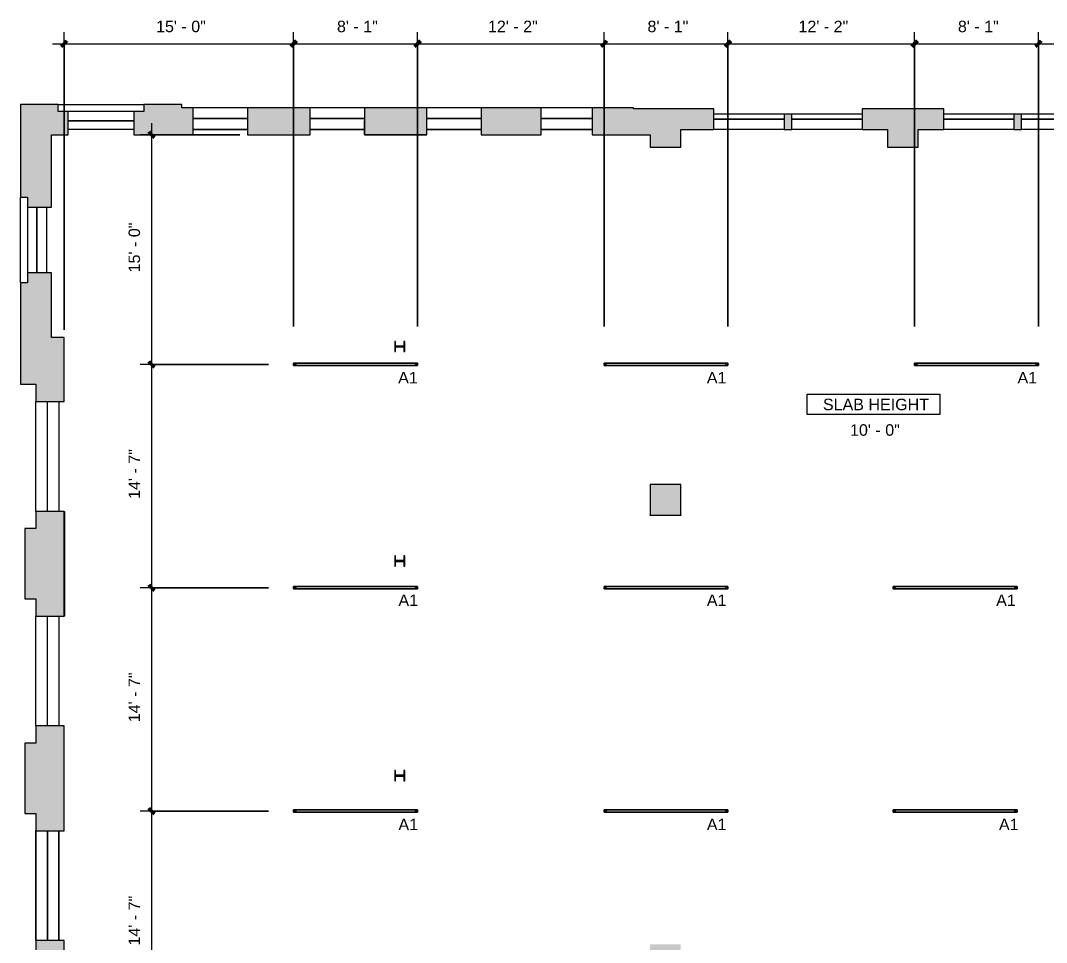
# Model space of a CAD drawing. Header units: inches. Extents: x 0 to 2024, y 708 to 2121.
# Drawn here: x 0 to 803, y 1399 to 2121 of the extents above; entities that cross this region are included whole.
import ezdxf

# ---------------------------------------------------------------- set-up
doc = ezdxf.new("R2010")
doc.units = ezdxf.units.IN
doc.header["$MEASUREMENT"] = 0
for name, color, linetype, lineweight in [('A-ANNO-DIMS', 211, 'Continuous', 9), ('A-ANNO-DIMS-96', 211, 'Continuous', 9), ('A-CLNG', 13, 'Continuous', 13), ('A-DETL', 90, 'Continuous', 9), ('A-DETL-GENF', 92, 'Continuous', 9), ('CORE', 7, 'Continuous', 9), ('E-LITE-EQPM', 33, 'Continuous', 9), ('E-LITE-EQPM-IDEN', 33, 'Continuous', 9), ('G-ANNO-TEXT', 231, 'Continuous', 9), ('I-WALL', 2, 'Continuous', 13), ('Victor Bldg - 6th Floor_LINK_dwg', 8, 'Continuous', 9), ('WINDOWS', 7, 'Continuous', 9), ('WINDOWS SILL', 7, 'Continuous', 9)]:
    doc.layers.add(name, color=color, linetype=linetype, lineweight=lineweight)
doc.styles.add('Arial', font='arial.ttf', dxfattribs={"height": 9})
doc.styles.add('Swis721 Lt BT', font='swissl.ttf', dxfattribs={"height": 9})
doc.dimstyles.new('OTJ_-_3_32__Linear__1_2__Tolerance', dxfattribs={"dimscale": 12, "dimtxt": 9.497835, "dimasz": 0.375, "dimexe": 0.75, "dimexo": 0.5, "dimgap": 0.5, "dimtad": 1, "dimdec": 1, "dimrnd": 0.5, "dimzin": 3, "dimdsep": 46, "dimlunit": 4, "dimtxsty": 'Swis721 Lt BT', "dimblk1": 'OBLIQUE', "dimblk2": 'OBLIQUE', "dimsah": 1, "dimcen": 0.09, "dimdle": 0.75, "dimazin": 0, "dimtfac": 1, "dimtdec": 4, "dimtix": 1, "dimtmove": 0, "dimatfit": 3, "dimfxl": 1, "dimtvp": 1, "dimfrac": 2, "dimtolj": 1, "dimtzin": 0, "dimarcsym": 2})

# ---------------------------------------------------------------- blocks, each defined once
blk = doc.blocks.new('Victor Bldg - 6th Floor_LINK_dwg-6972721-Level 06  RCP')
at = {"layer": 'CORE'}
for p, q in [((269.25, 2052.5), (269.25, 2035.5)), ((269.38, 2031.38), (269.25, 2031.38)), ((299.75, 1865.93), (294.25, 1865.93)), ((294.25, 1865.18), (299.75, 1865.18)), ((299.75, 1697.93), (294.25, 1697.93)), ((294.25, 1697.18), (299.75, 1697.18)), ((299.75, 1529.93), (294.25, 1529.93)), ((294.25, 1529.18), (299.75, 1529.18))]:
    blk.add_line(p, q, dxfattribs=at)
at = {"layer": 'CORE', "flags": 128}
blk.add_lwpolyline([(269.38, 2052.5), (269.25, 2052.5)], close=True, dxfattribs=at)
for points in [[(269.25, 2031.38), (269.25, 2042.25), (269.38, 2042.25)], [(293.75, 1866.43), (293.75, 1869.56), (293, 1869.56), (293, 1861.56), (293.75, 1861.56), (293.75, 1864.68)], [(300.25, 1864.68), (300.25, 1861.56), (301, 1861.56), (301, 1869.56), (300.25, 1869.56), (300.25, 1866.43)], [(293.75, 1698.43), (293.75, 1701.56), (293, 1701.56), (293, 1693.56), (293.75, 1693.56), (293.75, 1696.68)], [(300.25, 1696.68), (300.25, 1693.56), (301, 1693.56), (301, 1701.56), (300.25, 1701.56), (300.25, 1698.43)], [(293.75, 1530.43), (293.75, 1533.56), (293, 1533.56), (293, 1525.56), (293.75, 1525.56), (293.75, 1528.68)], [(300.25, 1528.68), (300.25, 1525.56), (301, 1525.56), (301, 1533.56), (300.25, 1533.56), (300.25, 1530.43)]]:
    blk.add_lwpolyline(points, dxfattribs=at)
at = {"layer": 'CORE'}
for centre, start, end in [((294.25, 1866.43), 180, 270), ((294.25, 1864.68), 90, 180), ((299.75, 1866.43), 270, 0), ((299.75, 1864.68), 0, 90), ((294.25, 1698.43), 180, 270), ((294.25, 1696.68), 90, 180), ((299.75, 1698.43), 270, 0), ((299.75, 1696.68), 0, 90), ((294.25, 1530.43), 180, 270), ((294.25, 1528.68), 90, 180), ((299.75, 1530.43), 270, 0), ((299.75, 1528.68), 0, 90)]:
    blk.add_arc(centre, 0.5, start, end, dxfattribs=at)
at = {"layer": 'WINDOWS'}
for p, q in [((37.25, 2042.5), (88.75, 2042.5)), ((37.25, 2042.25), (88.75, 2042.25)), ((135.25, 2044.25), (177.75, 2044.25)), ((135.25, 2044), (177.75, 2044)), ((226.75, 2044.25), (269.25, 2044.25)), ((226.75, 2044), (269.25, 2044)), ((318.25, 2044.25), (360.75, 2044.25)), ((318.25, 2044), (360.75, 2044)), ((407.75, 2044.25), (447.75, 2044.25)), ((407.75, 2044), (447.75, 2044)), ((598, 2043.5), (543, 2043.5)), ((598, 2043.25), (543, 2043.25)), ((659, 2043.5), (604, 2043.5)), ((659, 2043.25), (604, 2043.25)), ((778, 2043.5), (723, 2043.5)), ((778, 2043.25), (723, 2043.25)), ((839, 2043.5), (784, 2043.5)), ((839, 2043.25), (784, 2043.25)), ((12.88, 1923.25), (12.88, 1974.75)), ((13.12, 1923.25), (13.12, 1974.75)), ((21, 1736.5), (21, 1822.5)), ((21.25, 1736.5), (21.25, 1822.5)), ((21, 1568.5), (21, 1654.5)), ((21.25, 1568.5), (21.25, 1654.5))]:
    blk.add_line(p, q, dxfattribs=at)
at = {"layer": 'WINDOWS', "flags": 128}
for points in [[(21, 1486.5), (21, 1400.5)], [(21.25, 1486.5), (21.25, 1400.5)]]:
    blk.add_lwpolyline(points, close=True, dxfattribs=at)
at = {"layer": 'WINDOWS SILL'}
for p, q in [((29.5, 2055), (96.5, 2055)), ((88.75, 2049.5), (37.25, 2049.5)), ((177.75, 2052.5), (135.25, 2052.5)), ((269.25, 2052.5), (226.75, 2052.5)), ((360.75, 2052.5), (318.25, 2052.5)), ((447.75, 2052.5), (407.75, 2052.5)), ((598, 2047.5), (543, 2047.5)), ((659, 2047.5), (604, 2047.5)), ((778, 2047.5), (723, 2047.5)), ((839, 2047.5), (784, 2047.5)), ((88.75, 2035.5), (37.25, 2035.5)), ((135.25, 2035.5), (177.75, 2035.5)), ((226.75, 2035.5), (269.25, 2035.5)), ((318.25, 2035.5), (360.75, 2035.5)), ((407.75, 2035.5), (447.75, 2035.5)), ((598, 2035.5), (543, 2035.5)), ((659, 2035.5), (604, 2035.5)), ((778, 2035.5), (723, 2035.5)), ((839, 2035.5), (784, 2035.5)), ((0, 1915.5), (0, 1982.5)), ((5.5, 1974.75), (5.5, 1923.25)), ((20.25, 1974.75), (20.25, 1923.25)), ((12, 1736.5), (12, 1822.5)), ((30, 1822.5), (30, 1736.5)), ((12, 1568.5), (12, 1654.5)), ((30, 1654.5), (30, 1568.5))]:
    blk.add_line(p, q, dxfattribs=at)
at = {"layer": 'WINDOWS SILL', "flags": 128}
blk.add_lwpolyline([(12, 1486.5), (12, 1400.5)], close=True, dxfattribs=at)
blk.add_lwpolyline([(30, 1486.5), (30, 1400.5), (30, 1486.5), (30, 1400.5)], dxfattribs=at)
blk = doc.blocks.new('L-Pendant-Axis-Sculpt-Direct_Indirect - SCDI-F-8-4584194-Level 06  RCP')
at = {"layer": 'A-DETL-GENF'}
for p, q in [((48.5, 0.875), (-48.5, 0.875)), ((-48.5, 0.875), (-48.5, -0.875)), ((-48.5, 0.875), (48.5, 0.875)), ((-48.5, -0.875), (-48.5, 0.875)), ((48.5, -0.875), (48.5, 0.875)), ((48.5, 0.875), (48.5, -0.875)), ((-48.5, -0.875), (48.5, -0.875)), ((48.5, -0.875), (-48.5, -0.875))]:
    blk.add_line(p, q, dxfattribs=at)
for centre in [(-47, 0), (47, 0)]:
    blk.add_circle(centre, 0.25, dxfattribs=at)
blk = doc.blocks.new('DIMBLOCK1-Level 06  RCP')
at = {"layer": 'A-ANNO-DIMS-96', "lineweight": 50}
for p, q in [((102.61, 2031.38), (100.36, 2033.62)), ((102.61, 2031.38), (104.86, 2029.12)), ((102.61, 1851.5), (100.36, 1853.75)), ((102.61, 1851.5), (104.86, 1849.25))]:
    blk.add_line(p, q, dxfattribs=at)
at = {"layer": 'A-ANNO-DIMS-96'}
for p, q in [((102.61, 2040.38), (102.61, 1851.5)), ((171.75, 2031.38), (93.61, 2031.38)), ((102.61, 2031.38), (171.75, 2031.38)), ((194.26, 1851.5), (93.61, 1851.5)), ((102.61, 1851.5), (194.26, 1851.5))]:
    blk.add_line(p, q, dxfattribs=at)
at = {"layer": 'A-ANNO-DIMS-96', "color": 0, "insert": (84.59, 1923.57), "char_height": 9, "width": 42.8759, "attachment_point": 1, "rotation": 90, "line_spacing_factor": 1.005062, "style": 'Swis721 Lt BT'}
blk.add_mtext('15\' - 0"', dxfattribs=at)
blk = doc.blocks.new('_Oblique')
at = {"color": 0, "linetype": 'ByBlock', "lineweight": -2}
blk.add_line((-0.5, -0.5), (0.5, 0.5), dxfattribs=at)
blk = doc.blocks.new('DIMBLOCK2-Level 06  RCP')
at = {"layer": 'A-ANNO-DIMS-96'}
for p, q in [((194.26, 1851.5), (93.61, 1851.5)), ((102.61, 1851.5), (102.61, 1676.67)), ((102.61, 1851.5), (194.26, 1851.5)), ((194.26, 1676.67), (93.61, 1676.67)), ((102.61, 1676.67), (194.26, 1676.67))]:
    blk.add_line(p, q, dxfattribs=at)
at = {"layer": 'A-ANNO-DIMS-96', "lineweight": 50}
for p, q in [((102.61, 1851.5), (100.36, 1853.75)), ((102.61, 1851.5), (104.86, 1849.25)), ((102.61, 1676.67), (100.36, 1678.92)), ((102.61, 1676.67), (104.86, 1674.42))]:
    blk.add_line(p, q, dxfattribs=at)
at = {"layer": 'A-ANNO-DIMS-96', "color": 0, "insert": (84.59, 1746.22), "char_height": 9, "width": 42.8759, "attachment_point": 1, "rotation": 90, "line_spacing_factor": 1.005062, "style": 'Swis721 Lt BT'}
blk.add_mtext('14\' - 7"', dxfattribs=at)
blk = doc.blocks.new('DIMBLOCK3-Level 06  RCP')
at = {"layer": 'A-ANNO-DIMS-96'}
for p, q in [((194.26, 1676.67), (93.61, 1676.67)), ((102.61, 1676.67), (102.61, 1501.84)), ((102.61, 1676.67), (194.26, 1676.67)), ((194.26, 1501.84), (93.61, 1501.84)), ((102.61, 1501.84), (194.26, 1501.84))]:
    blk.add_line(p, q, dxfattribs=at)
at = {"layer": 'A-ANNO-DIMS-96', "lineweight": 50}
for p, q in [((102.61, 1676.67), (100.36, 1678.92)), ((102.61, 1676.67), (104.86, 1674.42)), ((102.61, 1501.84), (100.36, 1504.09)), ((102.61, 1501.84), (104.86, 1499.59))]:
    blk.add_line(p, q, dxfattribs=at)
at = {"layer": 'A-ANNO-DIMS-96', "color": 0, "insert": (84.59, 1571.39), "char_height": 9, "width": 42.8759, "attachment_point": 1, "rotation": 90, "line_spacing_factor": 1.005062, "style": 'Swis721 Lt BT'}
blk.add_mtext('14\' - 7"', dxfattribs=at)
blk = doc.blocks.new('DIMBLOCK4-Level 06  RCP')
at = {"layer": 'A-ANNO-DIMS-96', "lineweight": 50}
for p, q in [((102.61, 1501.84), (100.36, 1504.09)), ((102.61, 1501.84), (104.86, 1499.59)), ((102.61, 1327.01), (100.36, 1329.26)), ((102.61, 1327.01), (104.86, 1324.76))]:
    blk.add_line(p, q, dxfattribs=at)
at = {"layer": 'A-ANNO-DIMS-96'}
for p, q in [((194.26, 1501.84), (93.61, 1501.84)), ((102.61, 1501.84), (102.61, 1327.01)), ((102.61, 1501.84), (194.26, 1501.84)), ((194.26, 1327.01), (93.61, 1327.01)), ((102.61, 1327.01), (194.26, 1327.01))]:
    blk.add_line(p, q, dxfattribs=at)
at = {"layer": 'A-ANNO-DIMS-96', "color": 0, "insert": (84.59, 1396.56), "char_height": 9, "width": 42.8759, "attachment_point": 1, "rotation": 90, "line_spacing_factor": 1.005062, "style": 'Swis721 Lt BT'}
blk.add_mtext('14\' - 7"', dxfattribs=at)
blk = doc.blocks.new('DIMBLOCK8-Level 06  RCP')
at = {"layer": 'A-ANNO-DIMS-96'}
for p, q in [((34.12, 1878.5), (34.12, 2111.58)), ((213.87, 1881.14), (213.87, 2111.58)), ((25.12, 2102.58), (213.87, 2102.58)), ((34.12, 2102.58), (34.12, 1878.5)), ((213.87, 2102.58), (213.87, 1881.14))]:
    blk.add_line(p, q, dxfattribs=at)
at = {"layer": 'A-ANNO-DIMS-96', "lineweight": 50}
for p, q in [((34.12, 2102.58), (31.88, 2100.33)), ((34.12, 2102.58), (36.37, 2104.83)), ((213.87, 2102.58), (211.62, 2100.33)), ((213.87, 2102.58), (216.12, 2104.83))]:
    blk.add_line(p, q, dxfattribs=at)
at = {"layer": 'A-ANNO-DIMS-96', "color": 0, "insert": (106.14, 2120.6), "char_height": 9, "width": 42.8759, "attachment_point": 1, "line_spacing_factor": 1.005062, "style": 'Swis721 Lt BT'}
blk.add_mtext('15\' - 0"', dxfattribs=at)
blk = doc.blocks.new('DIMBLOCK9-Level 06  RCP')
at = {"layer": 'A-ANNO-DIMS-96'}
for p, q in [((213.87, 1881.14), (213.87, 2111.58)), ((310.87, 1881.14), (310.87, 2111.58)), ((213.87, 2102.58), (310.87, 2102.58)), ((213.87, 2102.58), (213.87, 1881.14)), ((310.87, 2102.58), (310.87, 1881.14))]:
    blk.add_line(p, q, dxfattribs=at)
at = {"layer": 'A-ANNO-DIMS-96', "lineweight": 50}
for p, q in [((213.87, 2102.58), (211.62, 2100.33)), ((213.87, 2102.58), (216.12, 2104.83)), ((310.87, 2102.58), (308.62, 2100.33)), ((310.87, 2102.58), (313.12, 2104.83))]:
    blk.add_line(p, q, dxfattribs=at)
at = {"layer": 'A-ANNO-DIMS-96', "color": 0, "insert": (247.83, 2120.6), "char_height": 9, "width": 34.9159, "attachment_point": 1, "line_spacing_factor": 1.005062, "style": 'Swis721 Lt BT'}
blk.add_mtext('8\' - 1"', dxfattribs=at)
blk = doc.blocks.new('DIMBLOCK10-Level 06  RCP')
at = {"layer": 'A-ANNO-DIMS-96'}
for p, q in [((310.87, 1881.14), (310.87, 2111.58)), ((457.01, 1881.14), (457.01, 2111.58)), ((310.87, 2102.58), (457.01, 2102.58)), ((310.87, 2102.58), (310.87, 1881.14)), ((457.01, 2102.58), (457.01, 1881.14))]:
    blk.add_line(p, q, dxfattribs=at)
at = {"layer": 'A-ANNO-DIMS-96', "lineweight": 50}
for p, q in [((310.87, 2102.58), (308.62, 2100.33)), ((310.87, 2102.58), (313.12, 2104.83)), ((457.01, 2102.58), (454.76, 2100.33)), ((457.01, 2102.58), (459.26, 2104.83))]:
    blk.add_line(p, q, dxfattribs=at)
at = {"layer": 'A-ANNO-DIMS-96', "color": 0, "insert": (366.08, 2120.6), "char_height": 9, "width": 42.8759, "attachment_point": 1, "line_spacing_factor": 1.005062, "style": 'Swis721 Lt BT'}
blk.add_mtext('12\' - 2"', dxfattribs=at)
blk = doc.blocks.new('DIMBLOCK11-Level 06  RCP')
at = {"layer": 'A-ANNO-DIMS-96'}
for p, q in [((457.01, 1881.14), (457.01, 2111.58)), ((554.01, 1881.14), (554.01, 2111.58)), ((457.01, 2102.58), (554.01, 2102.58)), ((457.01, 2102.58), (457.01, 1881.14)), ((554.01, 2102.58), (554.01, 1881.14))]:
    blk.add_line(p, q, dxfattribs=at)
at = {"layer": 'A-ANNO-DIMS-96', "lineweight": 50}
for p, q in [((457.01, 2102.58), (454.76, 2100.33)), ((457.01, 2102.58), (459.26, 2104.83)), ((554.01, 2102.58), (551.76, 2100.33)), ((554.01, 2102.58), (556.26, 2104.83))]:
    blk.add_line(p, q, dxfattribs=at)
at = {"layer": 'A-ANNO-DIMS-96', "color": 0, "insert": (490.96, 2120.6), "char_height": 9, "width": 34.9159, "attachment_point": 1, "line_spacing_factor": 1.005062, "style": 'Swis721 Lt BT'}
blk.add_mtext('8\' - 1"', dxfattribs=at)
blk = doc.blocks.new('DIMBLOCK12-Level 06  RCP')
at = {"layer": 'A-ANNO-DIMS-96'}
for p, q in [((554.01, 1881.14), (554.01, 2111.58)), ((700.14, 1881.14), (700.14, 2111.58)), ((554.01, 2102.58), (700.14, 2102.58)), ((554.01, 2102.58), (554.01, 1881.14)), ((700.14, 2102.58), (700.14, 1881.14))]:
    blk.add_line(p, q, dxfattribs=at)
at = {"layer": 'A-ANNO-DIMS-96', "lineweight": 50}
for p, q in [((554.01, 2102.58), (551.76, 2100.33)), ((554.01, 2102.58), (556.26, 2104.83)), ((700.14, 2102.58), (697.89, 2100.33)), ((700.14, 2102.58), (702.39, 2104.83))]:
    blk.add_line(p, q, dxfattribs=at)
at = {"layer": 'A-ANNO-DIMS-96', "color": 0, "insert": (609.21, 2120.6), "char_height": 9, "width": 42.8759, "attachment_point": 1, "line_spacing_factor": 1.005062, "style": 'Swis721 Lt BT'}
blk.add_mtext('12\' - 2"', dxfattribs=at)
blk = doc.blocks.new('DIMBLOCK13-Level 06  RCP')
at = {"layer": 'A-ANNO-DIMS-96'}
for p, q in [((700.14, 1881.14), (700.14, 2111.58)), ((797.14, 1881.14), (797.14, 2111.58)), ((700.14, 2102.58), (797.14, 2102.58)), ((700.14, 2102.58), (700.14, 1881.14)), ((797.14, 2102.58), (797.14, 1881.14))]:
    blk.add_line(p, q, dxfattribs=at)
at = {"layer": 'A-ANNO-DIMS-96', "lineweight": 50}
for p, q in [((700.14, 2102.58), (697.89, 2100.33)), ((700.14, 2102.58), (702.39, 2104.83)), ((797.14, 2102.58), (794.89, 2100.33)), ((797.14, 2102.58), (799.39, 2104.83))]:
    blk.add_line(p, q, dxfattribs=at)
at = {"layer": 'A-ANNO-DIMS-96', "color": 0, "insert": (734.09, 2120.6), "char_height": 9, "width": 34.9159, "attachment_point": 1, "line_spacing_factor": 1.005062, "style": 'Swis721 Lt BT'}
blk.add_mtext('8\' - 1"', dxfattribs=at)
blk = doc.blocks.new('DIMBLOCK14-Level 06  RCP')
at = {"layer": 'A-ANNO-DIMS-96'}
for p, q in [((797.14, 1881.14), (797.14, 2111.58)), ((943.27, 1881.14), (943.27, 2111.58)), ((797.14, 2102.58), (943.27, 2102.58)), ((797.14, 2102.58), (797.14, 1881.14)), ((943.27, 2102.58), (943.27, 1881.14))]:
    blk.add_line(p, q, dxfattribs=at)
at = {"layer": 'A-ANNO-DIMS-96', "lineweight": 50}
for p, q in [((797.14, 2102.58), (794.89, 2100.33)), ((797.14, 2102.58), (799.39, 2104.83)), ((943.27, 2102.58), (941.02, 2100.33)), ((943.27, 2102.58), (945.52, 2104.83))]:
    blk.add_line(p, q, dxfattribs=at)
at = {"layer": 'A-ANNO-DIMS-96', "color": 0, "insert": (852.34, 2120.6), "char_height": 9, "width": 42.8759, "attachment_point": 1, "line_spacing_factor": 1.005062, "style": 'Swis721 Lt BT'}
blk.add_mtext('12\' - 2"', dxfattribs=at)

msp = doc.modelspace()

# ---------------------------------------------------------------- hatches: boundary and pattern name
at = {"layer": 'A-DETL-GENF'}
h = msp.add_hatch(color=7, dxfattribs=at)
h.paths.add_polyline_path([(22.25, 707.52), (34.12, 707.52), (34.12, 728.5), (12, 728.5), (12, 716.5), (3.5, 716.5), (3.5, 707.52), (14.84, 707.52)], flags=0)
h.paths.add_polyline_path([(12, 814.5), (34.12, 814.5), (34.12, 896.5), (12, 896.5), (12, 884.5), (3.5, 884.5), (3.5, 826.5), (12, 826.5)], flags=0)
h.paths.add_polyline_path([(12, 982.5), (34.12, 982.5), (34.12, 1064.5), (12, 1064.5), (12, 1052.5), (3.5, 1052.5), (3.5, 994.5), (12, 994.5)], flags=0)
h.paths.add_polyline_path([(493, 1013.5), (517, 1013.5), (517, 1037.5), (493, 1037.5), (493, 1013.75)], flags=0)
h.paths.add_polyline_path([(30, 1150.5), (34.12, 1150.5), (34.12, 1206), (24.37, 1206), (24.37, 1249.75), (5.5, 1249.75), (5.5, 1242), (0, 1242), (0, 1162.5), (12, 1162.5), (12, 1150.5), (24.37, 1150.5)], flags=0)
h.paths.add_polyline_path([(5.5, 1301.25), (24.37, 1301.25), (24.37, 1355.38), (34.12, 1355.38), (34.12, 1400.5), (12, 1400.5), (12, 1387), (0, 1387), (0, 1309), (5.5, 1309)], flags=0)
h.paths.add_polyline_path([(1439.5, 1371.5), (1455, 1371.5), (1455, 1399.5), (1427, 1399.5), (1427, 1371.5), (1429, 1371.5)], flags=0)
h.paths.add_polyline_path([(1787, 1371.5), (1815, 1371.5), (1815, 1399.5), (1787, 1399.5), (1787, 1398.43)], flags=0)
h.paths.add_polyline_path([(853, 1373.5), (853, 1397.5), (829, 1397.5), (829, 1373.5)], flags=0)
h.paths.add_polyline_path([(493, 1373.5), (517, 1373.5), (517, 1397.5), (493, 1397.5), (493, 1373.75)], flags=0)
h.paths.add_polyline_path([(1093, 1373.5), (1093, 1397.5), (1069, 1397.5), (1069, 1373.5)], flags=0)
h.paths.add_polyline_path([(12, 1486.5), (34.12, 1486.5), (34.12, 1568.5), (12, 1568.5), (12, 1555), (3.5, 1555), (3.5, 1500), (12, 1500)], flags=0)
h.paths.add_polyline_path([(12, 1654.5), (34.12, 1654.5), (34.12, 1736.5), (12, 1736.5), (12, 1723), (3.5, 1723), (3.5, 1668), (12, 1668)], flags=0)
h.paths.add_polyline_path([(1787, 1731.5), (1815, 1731.5), (1815, 1759.5), (1787, 1759.5), (1787, 1733.5)], flags=0)
h.paths.add_polyline_path([(493, 1733.5), (517, 1733.5), (517, 1757.5), (493, 1757.5), (493, 1733.75)], flags=0)
h.paths.add_polyline_path([(1429, 1733.5), (1453, 1733.5), (1453, 1757.5), (1429, 1757.5)], flags=0)
h.paths.add_polyline_path([(1080.57, 1733.5), (1093, 1733.5), (1093, 1757.5), (1069, 1757.5), (1069, 1733.5)], flags=0)
h.paths.add_polyline_path([(853, 1733.5), (853, 1757.5), (829, 1757.5), (829, 1733.5)], flags=0)
h.paths.add_polyline_path([(24.37, 1822.5), (34.12, 1822.5), (34.12, 1872.5), (24.37, 1872.5), (24.37, 1923.25), (5.5, 1923.25), (5.5, 1915.5), (0, 1915.5), (0, 1836), (12, 1836), (12, 1822.5)], flags=0)
h.paths.add_polyline_path([(24.37, 1974.75), (24.37, 2031.38), (37.25, 2031.38), (37.25, 2049.5), (29.5, 2049.5), (29.5, 2055), (0, 2055), (0, 1982.5), (5.5, 1982.5), (5.5, 1974.75), (20.25, 1974.75)], flags=0)
h.paths.add_polyline_path([(679, 2021.5), (703, 2021.5), (703, 2035.5), (723, 2035.5), (723, 2051.5), (659, 2051.5), (659, 2035.5), (679, 2035.5)], flags=0)
h.paths.add_polyline_path([(1776.5, 2021.5), (1783, 2021.5), (1783, 2035.5), (1803, 2035.5), (1803, 2051.5), (1739, 2051.5), (1739, 2035.5), (1759, 2035.5), (1759, 2021.5)], flags=0)
h.paths.add_polyline_path([(1423, 2021.5), (1423, 2035.5), (1443, 2035.5), (1443, 2051.5), (1379, 2051.5), (1379, 2035.5), (1399, 2035.5), (1399, 2021.5), (1416.5, 2021.5)], flags=0)
h.paths.add_polyline_path([(1039, 2021.5), (1063, 2021.5), (1063, 2035.5), (1083, 2035.5), (1083, 2051.5), (1019, 2051.5), (1019, 2035.5), (1039, 2035.5)], flags=0)
h.paths.add_polyline_path([(493, 2021.5), (517, 2021.5), (517, 2035.5), (543, 2035.5), (543, 2051.5), (480, 2051.5), (480, 2052.5), (447.75, 2052.5), (447.75, 2031.38), (493, 2031.38)], flags=0)
h.paths.add_polyline_path([(88.75, 2031.38), (135.25, 2031.38), (135.25, 2052.5), (126.25, 2052.5), (126.25, 2055), (96.5, 2055), (96.5, 2049.5), (88.75, 2049.5), (88.75, 2035.5)], flags=0)
h.paths.add_polyline_path([(226.75, 2031.38), (226.75, 2052.5), (177.75, 2052.5), (177.75, 2031.38), (216.77, 2031.38)], flags=0)
h.paths.add_polyline_path([(407.75, 2031.38), (407.75, 2052.5), (360.75, 2052.5), (360.75, 2031.38)], flags=0)
h.paths.add_polyline_path([(269.38, 2031.38), (318.25, 2031.38), (318.25, 2052.5), (269.38, 2052.5), (269.38, 2031.63)], flags=0)
h.paths.add_polyline_path([(604, 2035.5), (604, 2047.5), (598, 2047.5), (598, 2035.5)], flags=0)
h.paths.add_polyline_path([(784, 2035.5), (784, 2047.5), (778, 2047.5), (778, 2035.5)], flags=0)
h.paths.add_polyline_path([(903, 2035.5), (903, 2051.5), (839, 2051.5), (839, 2035.5)], flags=0)
h.paths.add_polyline_path([(964, 2035.5), (964, 2047.5), (958, 2047.5), (958, 2035.5)], flags=0)
h.paths.add_polyline_path([(1983, 2035.5), (1983, 2051.5), (1919, 2051.5), (1919, 2035.5)], flags=0)
h.paths.add_polyline_path([(1864, 2035.5), (1864, 2047.5), (1858, 2047.5), (1858, 2035.5)], flags=0)
h.paths.add_polyline_path([(1504, 2035.5), (1504, 2047.5), (1498, 2047.5), (1498, 2035.5)], flags=0)
h.paths.add_polyline_path([(1678, 2035.5), (1684, 2035.5), (1684, 2047.5), (1678, 2047.5)], flags=0)
h.paths.add_polyline_path([(1623, 2035.5), (1623, 2051.5), (1559, 2051.5), (1559, 2035.5)], flags=0)
h.paths.add_polyline_path([(1263, 2035.5), (1263, 2051.5), (1199, 2051.5), (1199, 2035.5)], flags=0)
h.paths.add_polyline_path([(1138, 2035.5), (1144, 2035.5), (1144, 2047.5), (1138, 2047.5)], flags=0)
h.paths.add_polyline_path([(1324, 2035.5), (1324, 2047.5), (1318, 2047.5), (1318, 2035.5)], flags=0)

# ---------------------------------------------------------------- linework, layer by layer
at = {"layer": 'A-CLNG'}
for p, q in [((88.75, 2035.5), (37.25, 2035.5)), ((177.75, 2035.5), (135.25, 2035.5)), ((269.38, 2035.5), (226.75, 2035.5)), ((360.75, 2035.5), (318.25, 2035.5)), ((447.75, 2035.5), (407.75, 2035.5)), ((598, 2035.5), (543, 2035.5)), ((659, 2035.5), (604, 2035.5)), ((778, 2035.5), (723, 2035.5)), ((839, 2035.5), (784, 2035.5)), ((20.25, 1974.75), (20.25, 1923.25)), ((30, 1822.5), (30, 1736.5)), ((30, 1654.5), (30, 1568.5)), ((30, 1486.5), (30, 1400.5))]:
    msp.add_line(p, q, dxfattribs=at)
at = {"layer": 'A-DETL'}
for p, q in [((29.5, 2055), (0, 2055)), ((0, 2055), (0, 1982.5)), ((29.5, 2049.5), (29.5, 2055)), ((37.25, 2049.5), (29.5, 2049.5)), ((37.25, 2031.38), (37.25, 2049.5)), ((88.75, 2049.5), (88.75, 2031.38)), ((96.5, 2049.5), (88.75, 2049.5)), ((126.25, 2055), (96.5, 2055)), ((96.5, 2055), (96.5, 2049.5)), ((126.25, 2052.5), (126.25, 2055)), ((135.25, 2052.5), (126.25, 2052.5)), ((135.25, 2031.38), (135.25, 2052.5)), ((226.75, 2052.5), (177.75, 2052.5)), ((177.75, 2052.5), (177.75, 2031.38)), ((226.75, 2031.38), (226.75, 2052.5)), ((318.25, 2052.5), (269.38, 2052.5)), ((269.38, 2052.5), (269.38, 2031.38)), ((318.25, 2031.38), (318.25, 2052.5)), ((407.75, 2052.5), (360.75, 2052.5)), ((360.75, 2052.5), (360.75, 2031.38)), ((407.75, 2031.38), (407.75, 2052.5)), ((480, 2052.5), (447.75, 2052.5)), ((447.75, 2052.5), (447.75, 2031.38)), ((480, 2051.5), (480, 2052.5)), ((543, 2051.5), (480, 2051.5)), ((543, 2035.5), (543, 2051.5)), ((723, 2051.5), (659, 2051.5)), ((659, 2051.5), (659, 2035.5)), ((723, 2035.5), (723, 2051.5)), ((604, 2047.5), (598, 2047.5)), ((598, 2047.5), (598, 2035.5)), ((604, 2035.5), (604, 2047.5)), ((784, 2047.5), (778, 2047.5)), ((778, 2047.5), (778, 2035.5)), ((784, 2035.5), (784, 2047.5)), ((517, 2021.5), (517, 2035.5)), ((517, 2035.5), (543, 2035.5)), ((598, 2035.5), (604, 2035.5)), ((659, 2035.5), (679, 2035.5)), ((679, 2035.5), (679, 2021.5)), ((703, 2021.5), (703, 2035.5)), ((703, 2035.5), (723, 2035.5)), ((778, 2035.5), (784, 2035.5)), ((24.37, 1974.75), (24.37, 2031.38)), ((24.37, 2031.38), (37.25, 2031.38)), ((88.75, 2031.38), (135.25, 2031.38)), ((177.75, 2031.38), (226.75, 2031.38)), ((269.38, 2031.38), (318.25, 2031.38)), ((360.75, 2031.38), (407.75, 2031.38)), ((447.75, 2031.38), (493, 2031.38)), ((493, 2031.38), (493, 2021.5)), ((493, 2021.5), (517, 2021.5)), ((679, 2021.5), (703, 2021.5)), ((0, 1982.5), (5.5, 1982.5)), ((5.5, 1982.5), (5.5, 1974.75)), ((5.5, 1974.75), (24.37, 1974.75)), ((24.37, 1923.25), (5.5, 1923.25)), ((5.5, 1923.25), (5.5, 1915.5)), ((24.37, 1872.5), (24.37, 1923.25)), ((5.5, 1915.5), (0, 1915.5)), ((0, 1915.5), (0, 1836)), ((34.12, 1872.5), (24.37, 1872.5)), ((34.12, 1822.5), (34.12, 1872.5)), ((0, 1836), (12, 1836)), ((12, 1836), (12, 1822.5)), ((12, 1822.5), (34.12, 1822.5)), ((493, 1757.5), (493, 1733.5)), ((517, 1757.5), (493, 1757.5)), ((517, 1733.5), (517, 1757.5)), ((34.12, 1736.5), (12, 1736.5)), ((12, 1736.5), (12, 1723)), ((34.12, 1654.5), (34.12, 1736.5)), ((493, 1733.5), (517, 1733.5)), ((12, 1723), (3.5, 1723)), ((3.5, 1723), (3.5, 1668)), ((3.5, 1668), (12, 1668)), ((12, 1668), (12, 1654.5)), ((12, 1654.5), (34.12, 1654.5)), ((34.12, 1568.5), (12, 1568.5)), ((12, 1568.5), (12, 1555)), ((34.12, 1486.5), (34.12, 1568.5)), ((12, 1555), (3.5, 1555)), ((3.5, 1555), (3.5, 1500)), ((3.5, 1500), (12, 1500)), ((12, 1500), (12, 1486.5)), ((12, 1486.5), (34.12, 1486.5)), ((34.12, 1400.5), (12, 1400.5)), ((12, 1400.5), (12, 1387)), ((34.12, 1355.38), (34.12, 1400.5))]:
    msp.add_line(p, q, dxfattribs=at)
at = {"layer": 'G-ANNO-TEXT', "color": 7, "flags": 128}
msp.add_lwpolyline([(615.99, 1828.31), (719.9, 1828.31), (719.9, 1812.29), (615.99, 1812.29)], close=True, dxfattribs=at)
at = {"layer": 'I-WALL'}
for p, q in [((269.38, 2031.13), (269.38, 2031.38)), ((318.25, 2031.13), (269.38, 2031.13)), ((318.25, 2031.38), (318.25, 2031.13)), ((34.12, 1736.5), (34.37, 1736.5)), ((34.37, 1736.5), (34.37, 1654.5)), ((493, 1733.25), (493, 1733.5)), ((517, 1733.25), (493, 1733.25)), ((517, 1733.5), (517, 1733.25)), ((34.37, 1654.5), (34.12, 1654.5))]:
    msp.add_line(p, q, dxfattribs=at)

# ---------------------------------------------------------------- block references
at = {"layer": 'E-LITE-EQPM', "rotation": 180}
for p in [(262.37, 1851.5), (505.51, 1851.5), (748.64, 1851.5), (262.37, 1676.67), (505.51, 1676.67), (731.89, 1676.67), (262.37, 1501.84), (505.51, 1501.84), (731.89, 1501.84)]:
    msp.add_blockref('L-Pendant-Axis-Sculpt-Direct_Indirect - SCDI-F-8-4584194-Level 06  RCP', p, dxfattribs=at)
at = {"layer": 'Victor Bldg - 6th Floor_LINK_dwg', "color": 7}
msp.add_blockref('Victor Bldg - 6th Floor_LINK_dwg-6972721-Level 06  RCP', (0, 0), dxfattribs=at)

# ---------------------------------------------------------------- texts
at = {"layer": 'E-LITE-EQPM-IDEN', "char_height": 9, "width": 18.786, "attachment_point": 1, "style": 'Arial'}
for insert in [(295.74, 1845.65), (537.46, 1845.65), (780.78, 1845.65), (295.97, 1671.39), (537.46, 1671.39), (764.03, 1671.39), (295.97, 1495.92), (537.46, 1495.92), (766.22, 1495.92)]:
    msp.add_mtext('A1', dxfattribs=dict(at, insert=insert))
at = {"layer": 'G-ANNO-TEXT', "color": 7, "char_height": 9, "attachment_point": 1, "style": 'Swis721 Lt BT'}
for s, insert, width in [('SLAB HEIGHT', (628.36, 1824.68), 95.748), ('10\' - 0"', (649.61, 1804.68), 44.541)]:
    msp.add_mtext(s, dxfattribs=dict(at, insert=insert, width=width))

# ---------------------------------------------------------------- dimensions: what is measured, and where the dimension line sits
at = {"layer": 'A-ANNO-DIMS'}
for base, p1, p2, override, picture, middle in [((213.875, 2102.58454419), (34.125, 1872.5), (213.875, 1875.14078783), {"dimpost": '<>', "dimfxl": 179.769397}, 'DIMBLOCK8-Level 06  RCP', (124, 2113.20979877)), ((310.87, 2102.58), (213.87, 1875.14), (310.87, 1875.14), {"dimpost": '<>', "dimfxl": 97}, 'DIMBLOCK9-Level 06  RCP', (262.37, 2113.21)), ((457.01, 2102.58), (310.87, 1875.14), (457.01, 1875.14), {"dimpost": '<>', "dimfxl": 146.13125}, 'DIMBLOCK10-Level 06  RCP', (383.94, 2113.08)), ((554.01, 2102.58), (457.01, 1875.14), (554.01, 1875.14), {"dimpost": '<>', "dimfxl": 97}, 'DIMBLOCK11-Level 06  RCP', (505.51, 2113.21)), ((700.14, 2102.58), (554.01, 1875.14), (700.14, 1875.14), {"dimpost": '<>', "dimfxl": 146.13125}, 'DIMBLOCK12-Level 06  RCP', (627.07, 2113.08)), ((797.14, 2102.58), (700.14, 1875.14), (797.14, 1875.14), {"dimpost": '<>', "dimfxl": 97}, 'DIMBLOCK13-Level 06  RCP', (748.64, 2113.21)), ((943.27, 2102.58), (797.14, 1875.14), (943.27, 1875.14), {"dimpost": '<>', "dimfxl": 146.13125}, 'DIMBLOCK14-Level 06  RCP', (870.2, 2113.08))]:
    dim = msp.add_linear_dim(base=base, p1=p1, p2=p2, dimstyle='OTJ_-_3_32__Linear__1_2__Tolerance', override=override, dxfattribs=at)
    dim.commit()
    dim.dimension.update_dxf_attribs({"geometry": picture, "text_midpoint": middle})
for base, p1, p2, override, picture, middle in [((102.61, 1851.5), (177.75, 2031.38), (200.26, 1851.5), {"dimpost": '<>', "dimfxl": 181.278452}, 'DIMBLOCK1-Level 06  RCP', (91.98, 1941.44)), ((102.61, 1676.67), (200.26, 1851.5), (200.26, 1676.67), {"dimpost": '<>', "dimfxl": 174.828821}, 'DIMBLOCK2-Level 06  RCP', (92.11, 1764.09)), ((102.61, 1501.84), (200.26, 1676.67), (200.26, 1501.84), {"dimpost": '<>', "dimfxl": 174.828821}, 'DIMBLOCK3-Level 06  RCP', (92.11, 1589.26)), ((102.61, 1327.01), (200.26, 1501.84), (200.26, 1327.01), {"dimpost": '<>', "dimfxl": 174.828821}, 'DIMBLOCK4-Level 06  RCP', (92.11, 1414.43))]:
    dim = msp.add_linear_dim(base=base, p1=p1, p2=p2, angle=90, dimstyle='OTJ_-_3_32__Linear__1_2__Tolerance', override=override, dxfattribs=at)
    dim.commit()
    dim.dimension.update_dxf_attribs({"geometry": picture, "text_midpoint": middle})

doc.saveas('drawing.dxf')
